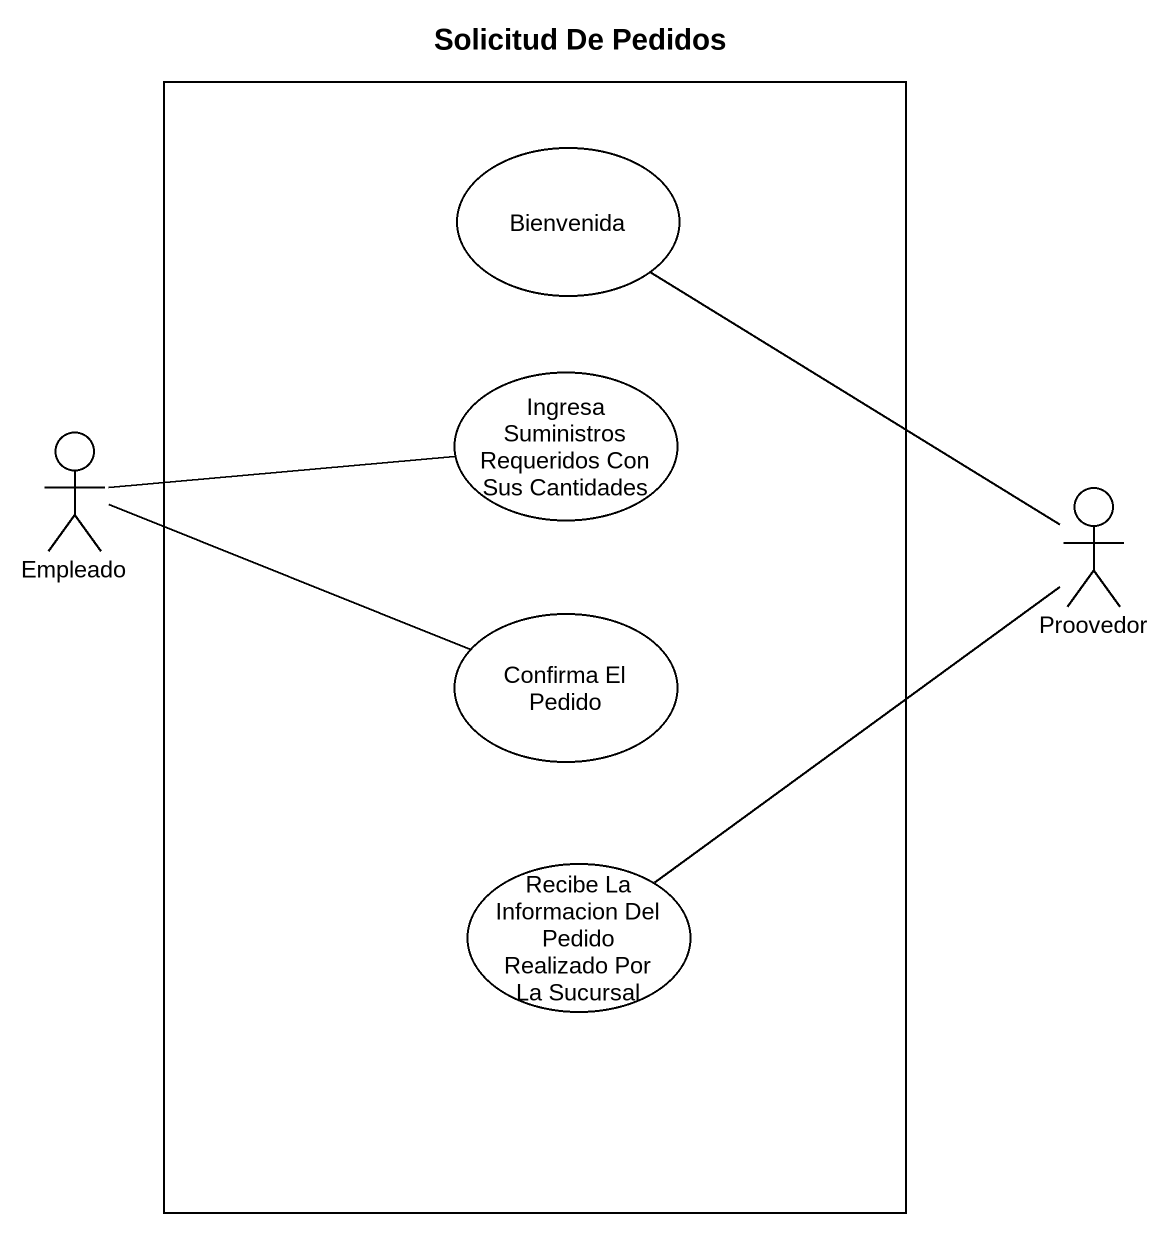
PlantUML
@startuml
title Solicitud De Pedidos
rectangle " " as rectangle1 {
  usecase Bienvenida
  usecase "Ingresa Suministros Requeridos Con Sus Cantidades" as Ingresa_Suministros
  usecase "Confirma El Pedido" as Confirma_El_Pedido
  usecase "Recibe La Informacion Del Pedido Realizado Por La Sucursal" as Recibe_La_Informacion_Del
}
actor Empleado
actor Proovedor
Empleado -right- Ingresa_Suministros
Empleado -right- Confirma_El_Pedido
Proovedor -up- Bienvenida
Proovedor -- Recibe_La_Informacion_Del
@enduml
